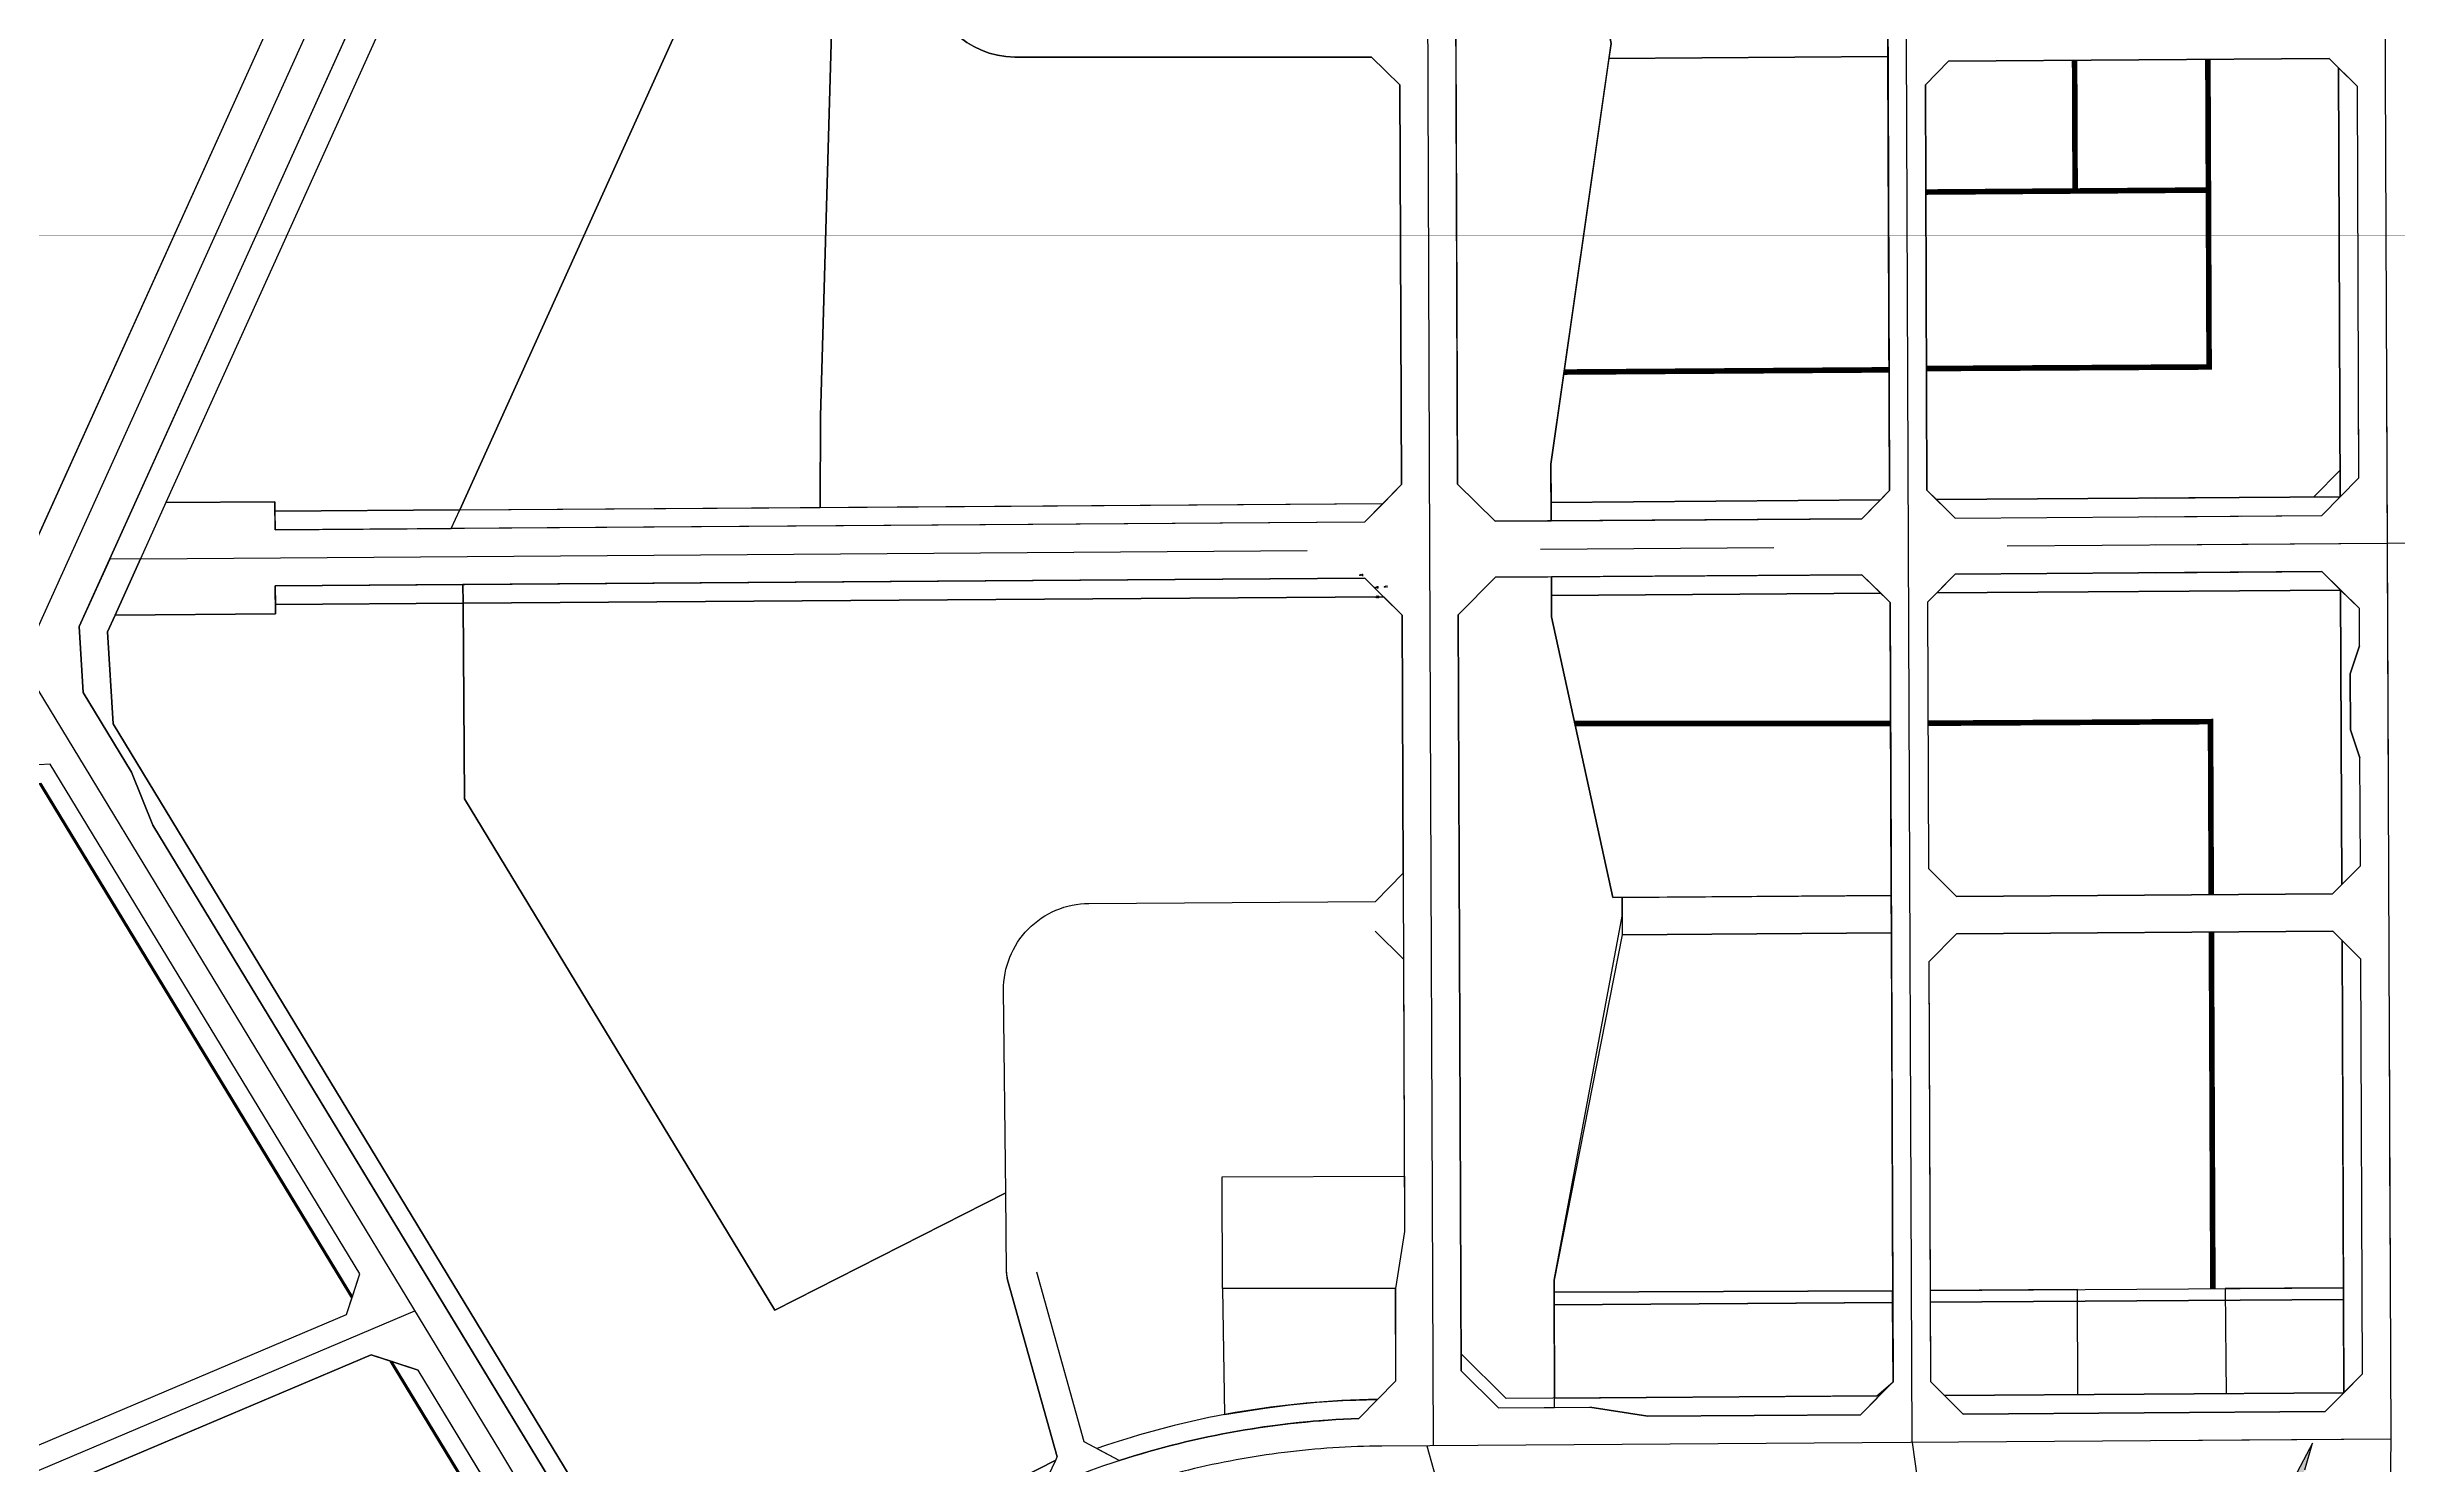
# Model space of a CAD drawing. Header units: inches. Extents: x 10610 to 28805, y 1423 to 10487.
# Drawn here: x 15224 to 16483, y 5390 to 6149 of the extents above; entities that cross this region are included whole.
import ezdxf

# ---------------------------------------------------------------- set-up
doc = ezdxf.new("R2010")
doc.units = ezdxf.units.IN
doc.header["$LTSCALE"] = 10
doc.header["$MEASUREMENT"] = 0
for name, pattern in [('CENTER', [2, 1.25, -0.25, 0.25, -0.25]), ('DASHED', [0.75, 0.5, -0.25]), ('DASHEDX2', [1.5, 1, -0.5]), ('HIDDENX2', [0.75, 0.5, -0.25])]:
    doc.linetypes.add(name, pattern=pattern)
for name, color, linetype in [('1地块界线', 7, 'DASHEDX2'), ('1道路中线', 7, 'CENTER'), ('1道路红线', 7, 'Continuous'), ('80m线', 7, 'DASHED'), ('B-C', 233, 'Continuous'), ('B-C2', 220, 'Continuous'), ('B-G12', 102, 'Continuous'), ('B-G22', 122, 'Continuous'), ('B-R21', 51, 'Continuous'), ('B-R22', 21, 'Continuous'), ('Error_Layer', 7, 'Continuous'), ('LU_社区配套', 31, 'Continuous'), ('ZDH', 1, 'Continuous'), ('粘贴', 7, 'Continuous'), ('锦能图框', 7, 'Continuous'), ('防护绿地', 5, 'Continuous')]:
    doc.layers.add(name, color=color, linetype=linetype)
doc.styles.add('HZ', font='rs.shx', dxfattribs={"width": 0.8, "bigfont": 'hztxt.shx'})

# ---------------------------------------------------------------- blocks, each defined once
blk = doc.blocks.new('规划110')
at = {"linetype": 'HIDDENX2'}
blk.add_hatch(color=8, dxfattribs=at).paths.add_polyline_path([(4.227091767660255, 19.33197846131247), (-6.871658793535659, -1.657935183404391), (1.783887494735751, -1.657935183404391), (-3.841519912506243, -17.62183435089514), (7.066970484783582, 1.545551573154), (-0.9647208968597454, 1.545551573154)])
at = {"color": 8, "linetype": 'HIDDENX2'}
blk.add_lwpolyline([(4.227091767660255, 19.33197846131247), (-6.871658793535659, -1.657935183404391), (1.783887494735751, -1.657935183404391), (-3.841519912506243, -17.62183435089514), (7.066970484783582, 1.545551573154), (-0.9647208968597454, 1.545551573154)], close=True, dxfattribs=at)
at = {"color": 8, "const_width": 0.9071423109291816}
blk.add_lwpolyline([(6.421601556301908, -6.40732008564396, 102.191606915449), (6.165958904286995, -6.653695816494746, 0.009785539440899585)], format="xyb", close=True, dxfattribs=at)

msp = doc.modelspace()

# ---------------------------------------------------------------- linework, layer by layer
at = {"layer": '1地块界线', "color": 8, "ltscale": 20, "const_width": 1.6, "flags": 128}
for points in [[(15387.5775211582, 5478.996617368124), (15220.46392817156, 5754.311831274084)], [(15510.06638409262, 5277.199463125942), (15408.36030354796, 5444.757534377091)]]:
    msp.add_lwpolyline(points, dxfattribs=at)
at = {"layer": '1道路中线', "color": 8, "ltscale": 50}
for p, q in [((17378.80361529166, 5609.639938230609), (16478.81663021847, 5604.26192995001)), ((15010.55782018107, 5297.786772738345), (15421.23292067873, 5471.730686818212)), ((15010.55782018107, 5297.786772738345), (15421.23292067873, 5471.730686818212)), ((16479.61434797898, 5403.114850078309), (16474.64623488373, 4892.528005638304)), ((16479.61434797898, 5403.114850078309), (16474.64623488373, 4892.528005638304)), ((16479.61434797898, 5403.114850078309), (16474.64623488373, 4892.528005638304)), ((16479.61434797898, 5403.114850078309), (16474.64623488373, 4892.528005638304)), ((16479.61434797898, 5403.114850078309), (16474.64623488373, 4892.528005638304)), ((16479.61434797898, 5403.114850078309), (16474.64623488373, 4892.528005638304)), ((16479.61434797898, 5403.114850078309), (16479.61434797898, 5403.114850078309)), ((16479.61434797898, 5403.114850078309), (16479.61434797898, 5403.114850078309)), ((15963.32968746994, 5399.491893530318), (16248.67293818526, 4382.175436939704))]:
    msp.add_line(p, q, dxfattribs=at)
for points in [[(15210.58806007992, 5818.76251000803), (15689.28394940671, 6877.66804771214)], [(15966.82861011956, 5399.51644673845), (15964.92504232954, 5879.50714176025), (15962.94726186882, 6378.21079861331), (15960.96005446465, 6879.29148934735)], [(16223.22147904927, 5401.31564840838), (16221.31790703965, 5881.30740741833), (16220.24803288589, 6151.07959065441), (16219.33916398594, 6380.25378516594), (16217.35398259569, 6880.82361002413)], [(16473.74789500345, 6882.35573363211), (16475.73106598822, 6382.29683220652), (16475.73106610305, 6382.29677171856), (16479.61434797898, 5403.114850078575)], [(15552.4553979384, 5255.545276613431), (15467.19449771926, 5396.010333120156), (15467.1944216014, 5396.01033258601), (15110.63176605352, 5983.43785436096), (15108.8466551839, 5986.437482116135), (15107.11416691804, 5989.467807493908), (15105.43482898868, 5992.527907427813), (15103.8091529384, 5995.616849781764), (15102.23763396387, 5998.733693633999), (15100.72075076501, 6001.877489563685), (15099.25896539913, 6005.047279940128), (15097.85272314021, 6008.242099214473), (15095.74574515154, 6013.33694547109), (15036.51961447223, 6162.333424535597)], [(16477.39042950816, 5963.882991923585), (16479.61434797898, 5403.114850078575)], [(16477.39042950816, 5963.882991923585), (16479.61434797898, 5403.114850078575)], [(16477.39042950816, 5963.882991923585), (16479.61434797898, 5403.114850078575)], [(16477.39042950816, 5963.882991923585), (16479.61434797898, 5403.114850078575)], [(16477.39042950816, 5963.882991923585), (16479.61434797898, 5403.114850078575)], [(15274.26663665703, 5874.65767525655), (16477.71077174975, 5883.10767307642), (17377.69400033168, 5889.42691640286)], [(16353.62162063399, 5882.236379573197), (16477.71077174975, 5883.10767307642), (17377.69400033168, 5889.42691640286)], [(16353.62162063399, 5882.236379573197), (16477.71077174975, 5883.10767307642), (17377.69400033168, 5889.42691640286)], [(16353.62162063399, 5882.236379573197), (16477.71077174975, 5883.10767307642), (17377.69400033168, 5889.42691640286)], [(16353.62162063399, 5882.236379573197), (16477.71077174975, 5883.10767307642), (17377.69400033168, 5889.42691640286)], [(16399.78104603098, 5882.560488547263), (16477.71077174975, 5883.10767307642), (17377.69400033168, 5889.42691640286)], [(16479.61434797898, 5403.114850078575), (16479.61434797898, 5403.11485007831), (15939.20584645227, 5399.322607796181)], [(16223.22147904927, 5401.315648408377), (16296.74880107577, 4881.73523179901)], [(16479.61434797898, 5403.114850078575), (16479.61434797898, 5403.11485007831), (16353.62162063399, 5402.230713454758)], [(16479.61434797898, 5403.114850078575), (16479.61434797898, 5403.11485007831), (16353.62162063399, 5402.230713454758)], [(16479.61434797898, 5403.114850078575), (16479.61434797898, 5403.11485007831), (16353.62162063399, 5402.230713454758)], [(16479.61434797898, 5403.114850078575), (16479.61434797898, 5403.11485007831), (16353.62162063399, 5402.230713454758)], [(16479.61434797898, 5403.114850078575), (16479.61434797898, 5403.11485007831), (16399.78104603098, 5402.554630869482)], [(17379.59766255307, 5409.43035912212), (16479.61434797898, 5403.11485007831)]]:
    msp.add_lwpolyline(points, dxfattribs=at)
msp.add_arc((15942.36358177019, 4949.333687146279), 449.9999999999994, 90.4020586475069, 117.0409605236147, dxfattribs=at)
at = {"layer": '1道路红线', "color": 8}
for p, q in [((15213.73705332813, 5874.280112561057), (15693.16310177463, 6934.800945548744)), ((16209.45851750118, 6350.174139173503), (16211.19907025709, 5911.237040595477)), ((15328.42582143494, 6030.8751847069), (15468.67414156556, 6341.113136995831)), ((15979.78595004157, 5914.612272598621), (15978.08556823888, 6343.330321301655)), ((16230.33711827491, 6128.64990479796), (16242.78716628651, 6141.237552809682)), ((16230.33711827491, 6128.64990479796), (16242.78716628651, 6141.237552809682)), ((16242.78716628651, 6141.237552809682), (16446.6811824764, 6142.669232811015)), ((16242.78716628651, 6141.237552809682), (16446.6811824764, 6142.669232811015)), ((16446.6811824764, 6142.669232811015), (16461.74038249042, 6127.774640797143)), ((16446.6811824764, 6142.669232811015), (16461.74038249042, 6127.774640797143)), ((15979.78595004157, 5914.612272598621), (15978.95395004079, 6124.384816793987)), ((16210.33750225628, 6128.509488797827), (16211.19907025709, 5911.237040595477)), ((16231.19868627571, 5911.377456595608), (16230.33711827491, 6128.64990479796)), ((16231.19868627571, 5911.377456595608), (16230.33711827491, 6128.64990479796)), ((16462.5722544912, 5918.002096601776), (16461.74038249042, 6127.774640797143)), ((15241.39317518327, 5838.353445696871), (15328.42582143494, 6030.8751847069)), ((15241.39317518327, 5838.353445696871), (15328.42582143494, 6030.8751847069)), ((16462.5722544912, 5918.002096601776), (16462.39030965025, 5963.882991923585)), ((16442.65212647265, 5897.86193658302), (16462.5722544912, 5918.002096601776)), ((16442.65212647265, 5897.86193658302), (16462.5722544912, 5918.002096601776)), ((16442.65212647265, 5897.86193658302), (16462.5722544912, 5918.002096601776)), ((15287.87209339717, 5904.753968589439), (15260.66108537183, 5844.561456533382)), ((15287.87209339717, 5904.753968589439), (15260.66108537183, 5844.561456533382)), ((15346.22831745152, 5905.163696589821), (15287.87209339717, 5904.753968589439)), ((15346.28770945158, 5890.163760575851), (15346.22831745152, 5905.163696589821)), ((15949.78659001363, 5914.401584598425), (15929.86633399508, 5894.261296579667)), ((15999.86479806027, 5894.752816580125), (15979.78595004157, 5914.612272598621)), ((15999.86479806027, 5894.752816580125), (15979.78595004157, 5914.612272598621)), ((16211.19907025709, 5911.237040595477), (16196.25903824317, 5896.131888581409)), ((16211.19907025709, 5911.237040595477), (16196.25903824317, 5896.131888581409)), ((16231.19868627571, 5911.377456595608), (16246.25788628974, 5896.482864581736)), ((16231.19868627571, 5911.377456595608), (16246.25788628974, 5896.482864581736)), ((15929.86633399508, 5894.261296579667), (15346.28770945158, 5890.163760575851)), ((16196.25903824317, 5896.131888581409), (15999.86479806027, 5894.752816580125)), ((16196.25903824317, 5896.131888581409), (15999.86479806027, 5894.752816580125)), ((16246.25788628974, 5896.482864581736), (16442.65212647265, 5897.86193658302)), ((16246.25788628974, 5896.482864581736), (16442.65212647265, 5897.86193658302)), ((16353.62162063399, 5897.236768157775), (16442.65212647265, 5897.86193658302)), ((16231.43663827594, 5851.377840539728), (16246.37679828985, 5866.482992553796)), ((16246.37679828985, 5866.482992553796), (16442.77103847275, 5867.86193655508)), ((16353.62162063399, 5867.235991237986), (16442.77103847275, 5867.86193655508)), ((16442.77103847275, 5867.86193655508), (16462.84988649145, 5848.002608536586)), ((16442.77103847275, 5867.86193655508), (16462.84988649145, 5848.002608536586)), ((15346.40674945169, 5860.163888547911), (15929.98537399519, 5864.261424551727)), ((15346.40674945169, 5860.163888547911), (15929.98537399519, 5864.261424551727)), ((15346.46626945174, 5845.163824533942), (15346.40674945169, 5860.163888547911)), ((15346.46626945174, 5845.163824533942), (15346.40674945169, 5860.163888547911)), ((15929.98537399519, 5864.261424551727), (15950.06409401389, 5844.401968533231)), ((15929.98537399519, 5864.261424551727), (15950.06409401389, 5844.401968533231)), ((15980.06358204182, 5844.612656533427), (15999.98371006038, 5864.752944552185)), ((15999.98371006038, 5864.752944552185), (16196.37795024328, 5866.131888553469)), ((16196.37795024328, 5866.131888553469), (16211.43702225731, 5851.237296539599)), ((15260.66108537183, 5844.561456533382), (15346.46626945174, 5845.163824533942)), ((15260.66108537183, 5844.561456533382), (15346.46626945174, 5845.163824533942)), ((15950.06409401389, 5844.401968533231), (15951.37312092957, 5514.331496407111)), ((15950.06409401389, 5844.401968533231), (15950.6122253816, 5706.19092248146)), ((15981.66973679237, 5439.621425275789), (15980.06358204182, 5844.612656533427)), ((16211.43702225731, 5851.237296539599), (16213.09283025885, 5433.745328150778)), ((16462.92924649153, 5828.002736517959), (16462.84988649145, 5848.002608536586)), ((16462.92924649153, 5828.002736517959), (16462.84988649145, 5848.002608536586)), ((16462.92924649153, 5828.002736517959), (16457.98870248693, 5812.98296050397)), ((16462.92924649153, 5828.002736517959), (16457.98870248693, 5812.98296050397)), ((16457.98870248693, 5812.98296050397), (16458.10774248704, 5782.98321647603)), ((16457.98870248693, 5812.98296050397), (16458.10774248704, 5782.98321647603)), ((16458.10774248704, 5782.98321647603), (16463.16719849175, 5768.003248462079)), ((16458.10774248704, 5782.98321647603), (16463.16719849175, 5768.003248462079)), ((15225.89593244824, 5764.634927395698), (15207.13391849698, 5763.574124705014)), ((15545.06825975584, 5296.623401118555), (15280.7686541473, 5732.050076087526)), ((15545.06825975583, 5296.623401118555), (15280.76865414729, 5732.050076087526)), ((15935.71765125236, 5691.13180409281), (15950.6122253816, 5706.19092248146)), ((15935.6894663101, 5675.131211897773), (15950.79465625805, 5660.191069612585)), ((15950.79465625805, 5660.191069612585), (15951.37312092957, 5514.331496407111)), ((15738.14876874357, 5492.460523605428), (15738.14876874357, 5492.460523605428)), ((15754.14789038622, 5492.628174027304), (15779.62394812579, 5401.799977731975)), ((15738.70580037776, 5488.437680627188), (15765.3239866946, 5393.537524703302)), ((15048.30986568775, 5300.201857814498), (15397.71508186917, 5448.19454309994)), ((15946.69045654399, 5434.312653573258), (15926.7712202658, 5414.072192397044)), ((15946.69045654398, 5434.312653573258), (15926.7712202658, 5414.072192397044)), ((16213.09283025885, 5433.745328150778), (16195.66255824262, 5416.122672134366)), ((16195.66262210988, 5416.122627243533), (16213.09278953763, 5433.74529044385)), ((16233.09239023209, 5433.885634889147), (16250.66136107711, 5416.50857332467)), ((16233.09244627748, 5433.885616150908), (16250.66134229384, 5416.508592134725)), ((16464.47587049297, 5438.00939215475), (16444.55561447442, 5417.869232135992)), ((16464.47584376394, 5438.009386342804), (16444.55565241793, 5417.869199828157)), ((16464.47584376394, 5438.00938634281), (16444.55565241793, 5417.86919982816)), ((16195.66255824262, 5416.122672134366), (16081.74826918373, 5415.323286280073)), ((16444.55561447442, 5417.869232135992), (16250.66134229384, 5416.508592134725)), ((16444.55565241793, 5417.86919982816), (16353.62162063399, 5417.231082775518)), ((15779.62394812579, 5401.799977731975), (15798.70086483606, 5391.584773931945))]:
    msp.add_line(p, q, dxfattribs=at)
for points in [[(15696.54381444952, 6346.127626445581), (15696.54381444952, 6189.489968826681, 0.4142135623730951), (15742.54381444952, 6143.489968826681), (15933.7006874879, 6143.489968826681)], [(15926.7712202658, 5414.072192397044, 0.1100448968967663), (15730.96185905683, 5363.500696496159)]]:
    msp.add_lwpolyline(points, format="xyb", dxfattribs=at)
for points in [[(15933.7006874879, 6143.489968826681), (15948.74218677883, 6128.567308538762)], [(15948.74218677883, 6128.567308538762), (15949.78659001363, 5914.401584598425)], [(15948.74218677883, 6128.567308538762), (15949.78659001363, 5914.401584598425)], [(16462.5722544912, 5918.002096601776), (16462.39030965025, 5963.882991923585)], [(16462.5722544912, 5918.002096601776), (16462.39030965025, 5963.882991923585)], [(16462.5722544912, 5918.002096601776), (16462.39030965025, 5963.882991923585)], [(16462.5722544912, 5918.002096601776), (16462.39030965025, 5963.882991923585)], [(16442.65212647265, 5897.86193658302), (16462.5722544912, 5918.002096601776)], [(16442.65212647265, 5897.86193658302), (16462.5722544912, 5918.002096601776)], [(16442.65212647265, 5897.86193658302), (16462.5722544912, 5918.002096601776)], [(16442.65212647265, 5897.86193658302), (16462.5722544912, 5918.002096601776)], [(16353.62162063399, 5897.236768157775), (16442.65212647265, 5897.86193658302)], [(16353.62162063399, 5897.236768157775), (16442.65212647265, 5897.86193658302)], [(16353.62162063399, 5897.236768157775), (16442.65212647265, 5897.86193658302)], [(16399.78104603098, 5897.560897679604), (16442.65212647265, 5897.86193658302)], [(16353.62162063399, 5867.235991237986), (16442.77103847275, 5867.86193655508)], [(16353.62162063399, 5867.235991237986), (16442.77103847275, 5867.86193655508)], [(16353.62162063399, 5867.235991237986), (16442.77103847275, 5867.86193655508)], [(16399.78104603098, 5867.560090675396), (16442.77103847275, 5867.86193655508)], [(16442.77103847275, 5867.86193655508), (16462.84988649145, 5848.002608536586)], [(16442.77103847275, 5867.86193655508), (16462.84988649145, 5848.002608536586)], [(16442.77103847275, 5867.86193655508), (16462.84988649145, 5848.002608536586)], [(16442.77103847275, 5867.86193655508), (16462.84988649145, 5848.002608536586)], [(16231.43663827594, 5851.377840539728), (16232.00234273274, 5708.737392169849)], [(16462.92924649153, 5828.002736517959), (16462.84988649145, 5848.002608536586)], [(16462.92924649153, 5828.002736517959), (16462.84988649145, 5848.002608536586)], [(16462.92924649153, 5828.002736517959), (16462.84988649145, 5848.002608536586)], [(16462.92924649153, 5828.002736517959), (16462.84988649145, 5848.002608536586)], [(15243.53222642038, 5803.032227689286), (15241.39317518327, 5838.353445696871)], [(15243.53222642038, 5803.032227689286), (15241.39317518327, 5838.353445696871)], [(16462.92924649153, 5828.002736517959), (16457.98870248693, 5812.98296050397)], [(16462.92924649153, 5828.002736517959), (16457.98870248693, 5812.98296050397)], [(16462.92924649153, 5828.002736517959), (16457.98870248693, 5812.98296050397)], [(16462.92924649153, 5828.002736517959), (16457.98870248693, 5812.98296050397)], [(16457.98870248693, 5812.98296050397), (16458.10774248704, 5782.98321647603)], [(16457.98870248693, 5812.98296050397), (16458.10774248704, 5782.98321647603)], [(16457.98870248693, 5812.98296050397), (16458.10774248704, 5782.98321647603)], [(16457.98870248693, 5812.98296050397), (16458.10774248704, 5782.98321647603)], [(15269.47636050202, 5760.289954624389), (15243.53222642038, 5803.032227689286)], [(15269.47636050202, 5760.289954624389), (15243.53222642038, 5803.032227689286)], [(16458.10774248704, 5782.98321647603), (16463.16719849175, 5768.003248462079)], [(16458.10774248704, 5782.98321647603), (16463.16719849175, 5768.003248462079)], [(16458.10774248704, 5782.98321647603), (16463.16719849175, 5768.003248462079)], [(16463.39615282578, 5710.270276766343), (16463.16719849175, 5768.003248462079)], [(16463.39615282578, 5710.270276766343), (16463.16719849175, 5768.003248462079)], [(16463.39615282578, 5710.270276766343), (16463.16719849175, 5768.003248462079)], [(15225.89593244824, 5764.634927395698), (15207.13391849698, 5763.574124705014)], [(15391.63934742322, 5491.577045437577), (15225.89593244824, 5764.634927395698)], [(15280.76861364451, 5732.050177377288), (15269.47636050202, 5760.28995462439)], [(15280.76861364451, 5732.050177377288), (15269.47636050202, 5760.28995462439)], [(16463.39615282578, 5710.270276766342), (16448.50157868734, 5695.211160698756), (16247.10755186839, 5693.797233592244), (16232.00236193113, 5708.737373181229)], [(16232.20066534933, 5658.737533169467), (16247.09523946788, 5673.796654254315), (16448.59418892868, 5675.211317991253), (16463.59443951989, 5660.270436637152)], [(16232.20063962616, 5658.737507162124), (16233.09239023209, 5433.885634889147)], [(16464.47587049297, 5438.00939215475), (16463.59443951989, 5660.270436637148)], [(16464.47587049297, 5438.00939215475), (16463.59443951989, 5660.270436637148)], [(16464.47587049297, 5438.00939215475), (16463.59443951989, 5660.270436637148)], [(15951.37312092957, 5514.331496407111), (15946.49408431294, 5483.828538510983)], [(15384.60563920608, 5469.792002327969), (15391.63934742322, 5491.577045437577)], [(15384.60563920608, 5469.792002327969), (15391.63934742322, 5491.577045437577)], [(15946.69045654399, 5434.312653573258), (15946.49408431294, 5483.828538510989)], [(15946.69045654398, 5434.312653573258), (15946.49408431294, 5483.828538510989)], [(15046.88347846802, 5382.179303631825), (15039.1982086009, 5341.568673976972), (15053.89553515979, 5329.717744468503), (15384.60563920608, 5469.792002327969)], [(15397.71508186917, 5448.19454309994), (15422.90968394346, 5440.059995064122)], [(15479.1749504381, 5347.364460227), (15422.90968394346, 5440.059995064123)], [(16001.74850161713, 5419.761984698623), (15981.66967779426, 5439.621483629454)], [(16464.47584376394, 5438.00938634281), (16444.55565241793, 5417.86919982816)], [(16464.47584376394, 5438.00938634281), (16444.55565241793, 5417.86919982816)], [(16464.47584376394, 5438.00938634281), (16444.55565241793, 5417.86919982816)], [(16001.74850161713, 5419.761984698623), (16050.61546195048, 5420.10490186712)], [(16081.74850161713, 5415.323250581167), (16050.61546195049, 5420.10490186712)], [(16444.55565241793, 5417.86919982816), (16353.62162063399, 5417.231082775518)], [(16444.55565241793, 5417.86919982816), (16353.62162063399, 5417.231082775518)], [(16444.55565241793, 5417.86919982816), (16353.62162063399, 5417.231082775518)]]:
    msp.add_lwpolyline(points, dxfattribs=at)
for centre, radius, start, end in [((15749.39872245478, 5491.968285940444), 11.26071740268677, 177.4946418374202, 198.2722686314701), ((15942.36358177019, 4949.333687146283), 464.9999999999945, 91.92160001979805, 107.9960892846869)]:
    msp.add_arc(centre, radius, start, end, dxfattribs=at)
at = {"layer": '80m线', "color": 8, "ltscale": 150, "const_width": 3, "flags": 128}
for points in [[(16381.6824542677, 6142.21283207387), (16382.33591599688, 5977.440371009657), (16230.94009584605, 5976.58946038655)], [(16310.56352878267, 6071.711731604004), (16310.28595301061, 6141.711508175676)], [(16230.56512726394, 6071.150007852943), (16381.96006239831, 6072.213055729409)], [(16210.94265403222, 5975.900747793962), (16036.70887163603, 5974.71761645579)], [(16211.69384928502, 5786.481466616087), (16042.54535019473, 5786.501623119244)], [(16231.69357852663, 5786.593423084701), (16231.69357852663, 5786.593423084701), (16383.08942400328, 5787.44092176918), (16383.47447745855, 5694.940471098507)], [(16383.55850507574, 5674.754721945467), (16384.35372040569, 5483.722086366688), (16384.35372040569, 5483.722086366688)]]:
    msp.add_lwpolyline(points, dxfattribs=at)
at = {"layer": 'B-C', "color": 8}
for points in [[(15220.46392817156, 5754.311831274085), (15202.38504263891, 5753.28965260673), (15082.72749025523, 5494.151533266521), (15046.88347846802, 5382.179303631826), (15039.1982086009, 5341.568673976974), (15053.8955351598, 5329.717744468506), (15384.60563920608, 5469.79200232797), (15387.5775211582, 5478.996617368125)], [(15408.36030354796, 5444.75753437709), (15397.71508186917, 5448.194543099941), (15048.30986568775, 5300.201857814498), (15026.17483762787, 5272.750362507408), (14975.61706469436, 5005.592145778936), (14988.6471061042, 4995.831099130338), (15505.01178006751, 5259.397194835587), (15510.06638409262, 5277.199463125944)]]:
    msp.add_lwpolyline(points, close=True, dxfattribs=at)
at = {"layer": 'B-C2', "color": 8}
for points in [[(15696.54381444952, 6345.954953232422), (15681.42516952238, 6360.894330261486), (15524.74569361778, 6359.718605147518), (15480.5350055766, 6330.936269120712), (15342.09404544767, 6024.696268835502), (15287.87209339718, 5904.753996723799), (15346.22831745153, 5905.163724724177), (15346.24811474076, 5900.163757197009), (15445.23985372836, 5900.859845616668), (15580.54273346507, 6200.158178097357), (15696.54381444952, 6201.082484834066)], [(15447.74280878238, 5746.047258465666), (15447.00680695155, 5850.869994786112), (15346.44642915497, 5850.163920657883), (15346.46626945174, 5845.163824533942), (15260.66113891009, 5844.56145690923), (15256.59006987142, 5835.555993732959), (15259.57694241943, 5786.235073037328), (15551.57852335356, 5305.170210036115), (15579.27908726385, 5297.305179605426), (15726.41558544995, 5372.40751390145), (15764.52744331647, 5391.860807444638), (15765.3239866946, 5393.537524703304), (15738.70580037776, 5488.437680627188), (15738.14876874357, 5492.460523605428), (15737.70354376615, 5534.948985562726), (15613.96861673962, 5472.19459536312)]]:
    msp.add_lwpolyline(points, close=True, dxfattribs=at)
at = {"layer": 'B-G12', "color": 8}
for points in [[(15524.74569361778, 6359.718605147515), (15480.5350055766, 6330.936269120706), (15342.09404544767, 6024.696268835498), (15287.87209339718, 5904.753996723797), (15274.26658938451, 5874.657612695766), (15257.75266936912, 5874.541772695666), (15328.42582143495, 6030.87521284126), (15468.67414156556, 6341.113165130184), (15496.91209359186, 6359.496909147303)], [(16062.00966050602, 6150.644940292201), (16060.35141654797, 6158.633493842834), (16059.3822208881, 6158.626688458359), (16028.20426791998, 6313.501670547798), (16028.00505721542, 6363.728757432111), (15998.00572605853, 6363.489713016671), (15978.08556823888, 6343.330321301657), (15979.78595004157, 5914.612272598617), (15999.86479806027, 5894.752816580125), (16029.86428894808, 5894.963471729166), (16029.74371437957, 5925.366297447893)], [(16210.21387638685, 6159.685780496551), (16060.35141654797, 6158.633493842834), (16062.00966050603, 6150.644940292261), (16060.86266408432, 6142.636689233489), (16210.27732227761, 6143.685831566097)], [(16461.74038249042, 6127.774640797144), (16451.70092666907, 6137.704358070383), (16452.61210925843, 5907.932121694905), (16462.5722544912, 5918.002096601777)], [(15440.70421131035, 5890.826724258999), (15445.23985372836, 5900.859845616668), (15939.8264983381, 5904.331477324125), (15929.86633399508, 5894.261296579667)], [(16206.22465733877, 5906.207649544507), (16029.82499403315, 5904.871667669923), (16029.86428894807, 5894.963471729165), (16196.25903824318, 5896.131888581409)], [(16452.61229573127, 5907.932123004307), (16236.21839770894, 5906.412614256326), (16246.25788628974, 5896.482864581737), (16442.65212647264, 5897.861936583019)], [(15445.2393873768, 5900.858814018198), (15346.24811474076, 5900.163757197009), (15346.28770945158, 5890.163788710214), (15440.70421131035, 5890.826724258999)], [(16452.810555462, 5857.932180582477), (16442.77103847275, 5867.86193655508), (16246.37679828985, 5866.482992553795), (16236.41661382493, 5856.412812563043)], [(15446.93659473282, 5860.869748295292), (15346.40674945169, 5860.163888547912), (15346.44642915497, 5850.163920657884), (15447.00680695155, 5850.869994786114)], [(15929.98537399519, 5864.261424551727), (15446.93659473283, 5860.869748295293), (15447.00680695156, 5850.869994786115), (15940.02476229086, 5854.33166856505)], [(15981.66973679237, 5439.62142527579), (16001.74850161714, 5419.761984698623), (16031.74805566426, 5419.972502440259), (16031.47726264538, 5488.252845973611), (16067.96965798795, 5683.261553463032), (16067.89945271505, 5693.26130702098), (16062.90413316164, 5693.226236379443), (16030.0677181377, 5843.668888844737), (16029.98326551826, 5864.963580602415), (15999.98371006038, 5864.752944552186), (15980.06358204182, 5844.612656533425)], [(16206.41736061499, 5856.20213183227), (16196.37795024329, 5866.131888553469), (16029.98326551827, 5864.963580602415), (16030.02292439215, 5854.963612568859)], [(16462.92924649153, 5828.002736517959), (16462.84988649145, 5848.002608536581), (16452.810555462, 5857.932180582477), (16453.43600994681, 5700.200103140022), (16463.39615282578, 5710.270276766342), (16463.16719849176, 5768.003248462074), (16458.10774248704, 5782.983216476039), (16457.98870248693, 5812.982960503976)], [(15225.89593244824, 5764.634927395698), (15207.13391849698, 5763.574124705014), (15202.38504263891, 5753.289652606729), (15220.46392817156, 5754.311831274085), (15387.5775211582, 5478.996617368126), (15391.63934742322, 5491.577045437576)], [(16212.1388755441, 5674.27347588529), (16212.05955412818, 5694.273411889654), (16067.96965798795, 5693.261799911162), (16067.96965798795, 5673.261307014906)], [(16463.59443951989, 5660.270436637152), (16453.55470341885, 5670.270436637148), (16454.51582760715, 5427.939373479864), (16464.47587049296, 5438.009392154742)], [(15422.90968394346, 5440.059995064121), (15408.36030354796, 5444.757534377094), (15510.06638409262, 5277.199463125945), (15505.01178006751, 5259.397194835587), (14988.64710610419, 4995.831099130337), (14975.61706469436, 5005.592145778938), (14973.54611827529, 4994.648816590212), (14987.64090233554, 4984.090151395926), (15513.44085101469, 5252.472259202995), (15520.87683219278, 5278.661715642435)], [(16005.84918206585, 5424.790860276801), (15981.63356589653, 5448.741901143492), (15981.66973679237, 5439.621425275792), (16001.74850161713, 5419.761984698623), (16050.61546195049, 5420.10490186712), (16081.74826918372, 5415.323286280073), (16195.66255824262, 5416.122672134365), (16205.62266859658, 5426.192715705113)], [(16444.55561447442, 5417.869232135992), (16454.51580297754, 5427.939373307026), (16240.62190526426, 5426.438387280043), (16250.66134229384, 5416.508592134724)]]:
    msp.add_lwpolyline(points, close=True, dxfattribs=at)
for points in [[(15764.52744331649, 5391.860807444667), (15726.41558544995, 5372.40751390145), (15579.27908726385, 5297.305179605425), (15551.57852335355, 5305.170210036116), (15259.57694241943, 5786.235073037329), (15256.59006987142, 5835.555993732956), (15260.66112968429, 5844.561436501196), (15274.26654409499, 5874.657612378074), (15257.75270892982, 5874.541772973173), (15241.39317518328, 5838.353445696879), (15243.53222642038, 5803.032227689288), (15269.47636050202, 5760.289954624398), (15280.76865414729, 5732.050076087535), (15545.06825975584, 5296.623401118557), (15573.2596335947, 5288.619014859717), (15617.79372062156, 5311.350382893427), (15646.78730964105, 5320.535795010966), (15730.96185905669, 5363.50069649608, -0.01540461567437847), (15756.86517088184, 5375.731786998865)], [(15926.7712202658, 5414.072192397044), (15936.83823329922, 5424.301549768871, 0.08079548667264357), (15786.59572942137, 5398.066766130475), (15798.70086483606, 5391.584773931945, -0.0702534293837518)]]:
    msp.add_lwpolyline(points, format="xyb", close=True, dxfattribs=at)
at = {"layer": 'B-G22', "color": 8}
msp.add_lwpolyline([(15667.27574175051, 6877.536589629774), (15213.73705332812, 5874.28014069541), (15195.1207333108, 5873.152716694371), (15123.45442924406, 5991.221068804327), (15120.86857324165, 5995.616716808421), (15119.29442924018, 5998.435788811039), (15117.76982123875, 6001.28199681369), (15116.29500523738, 6004.154316816363), (15114.87062123606, 6007.051980819073), (15113.49692523478, 6009.973964821795), (15112.17455723353, 6012.919628824529), (15110.90364523236, 6015.887820827294), (15109.68482923122, 6018.877772830077), (15076.1755812, 6103.177804908599), (15085.6045732088, 6121.308620925483), (15125.16066924563, 6196.944972995916)], dxfattribs=at)
at = {"layer": 'B-R21', "color": 8}
for points in [[(15658.3312017715, 6200.778003401429), (15580.54273346507, 6200.158178097357), (15445.23985372836, 5900.859845616668), (15638.29426623056, 5902.214526149636), (15638.50177918927, 5951.138876933573), (15645.58733204099, 6200.676459135259)], [(16210.27732227761, 6143.685831566098), (16060.86266408432, 6142.636689233489), (16029.74371437957, 5925.366297447882), (16029.82499403315, 5904.871667669924), (16206.22465733877, 5906.207649544507), (16211.19907025709, 5911.237040595478)], [(16451.70092666906, 6137.704358070384), (16446.6811824764, 6142.669232811016), (16242.78716628651, 6141.237552809681), (16230.33711827491, 6128.649904797959), (16231.19868627571, 5911.377456595607), (16236.21839770894, 5906.412614256325), (16452.61210925843, 5907.932121694906)], [(16062.90413316164, 5693.226236379443), (16212.05955412818, 5694.273411889654), (16211.43702225731, 5851.237296539601), (16206.41736061499, 5856.20213183227), (16030.02292439214, 5854.96361256886), (16030.0677181377, 5843.668888844691)], [(16236.41661382493, 5856.412812563043), (16231.43663827593, 5851.377840539726), (16232.00236193113, 5708.737373181229), (16247.10755186839, 5693.797233592244), (16448.50157868734, 5695.211160698756), (16453.43600994681, 5700.200103140017), (16452.8104845049, 5857.932180084264)], [(16212.1388755441, 5674.273475885289), (16067.96965798795, 5673.261307014907), (16031.47726264538, 5488.252845973606), (16031.50261387352, 5481.860544673984), (16212.8991480906, 5482.579945200874)], [(16247.09523946788, 5673.796654254315), (16232.20066534933, 5658.737533169467), (16232.87917986737, 5482.659121348311), (16454.27579569197, 5484.190265493428), (16453.55470341885, 5670.27043663715), (16448.59418892868, 5675.211317991253)]]:
    msp.add_lwpolyline(points, close=True, dxfattribs=at)
for points in [[(15696.54381444952, 6189.489968826681), (15696.54381444952, 6201.082484834066), (15645.58733204099, 6200.676459135259), (15638.50177918927, 5951.138876933573), (15638.29426623056, 5902.214526149636), (15939.82646200435, 5904.331440589046), (15949.78659001363, 5914.401584598428), (15948.74218677883, 6128.567308538763), (15933.7006874879, 6143.489968826681), (15742.54381444952, 6143.489968826681, -0.4142135623730951)], [(15950.06409401389, 5844.401968533231), (15940.02476229086, 5854.331668565049), (15447.00680695155, 5850.869994786115), (15447.74280878237, 5746.047258465671), (15613.96861673963, 5472.194595363122), (15737.70354376615, 5534.948985562726), (15736.56529800315, 5643.573420965375, -0.415226679299), (15782.23982847039, 5690.054282294817), (15935.71765125236, 5691.131804092809), (15950.6122253816, 5706.190922481459)]]:
    msp.add_lwpolyline(points, format="xyb", close=True, dxfattribs=at)
for points in [[(15690.7477654999, 5902.582597168709), (15939.8264983381, 5904.331477324125)], [(15445.23985372836, 5900.859845616668), (15690.7477654999, 5902.582597168709)]]:
    msp.add_lwpolyline(points, dxfattribs=at)
at = {"layer": 'B-R22', "color": 8}
for points in [[(15951.25555254317, 5543.976305342757), (15951.37312092957, 5514.331496407088), (15946.49408431294, 5483.828538511009), (15853.80634694297, 5483.851382468059), (15853.56943387668, 5543.588891837397)], [(15853.80634694297, 5483.851382468059), (15854.81760080641, 5416.196302073936), (15876.46723398853, 5419.740608172148), (15890.15613443583, 5421.455898488671), (15904.29844033768, 5422.806014751306), (15918.28712393333, 5423.723109644324), (15925.25173732951, 5424.025360529999), (15936.83823329971, 5424.301549768877), (15946.69045654399, 5434.312653573262), (15946.73152462244, 5483.828341579135)], [(16212.76947187868, 5482.579430917976), (16031.50261387352, 5481.860544673984), (16031.72822609345, 5424.972520214019), (16204.3689223579, 5426.184014677173), (16213.09283024517, 5433.745331600954)], [(16311.7937542706, 5483.22150321136), (16232.89900604219, 5482.659262638829), (16233.09244642359, 5433.885579311444), (16240.62188411356, 5426.438387131619), (16312.09931650339, 5426.935077010393)], [(16454.29271768486, 5484.192733168133), (16390.98701495668, 5483.768634598248), (16391.31149488687, 5445.15211649094), (16391.47420923063, 5427.470441110699), (16454.51572700229, 5427.939372773876)]]:
    msp.add_lwpolyline(points, close=True, dxfattribs=at)
at = {"layer": 'Error_Layer', "color": 8}
msp.add_lwpolyline([(15667.27574175051, 6877.536589629774), (15213.73705332812, 5874.28014069541), (15195.1207333108, 5873.152716694371), (15123.45442924406, 5991.221068804327), (15120.86857324165, 5995.616716808421), (15119.29442924018, 5998.435788811039), (15117.76982123875, 6001.28199681369), (15116.29500523738, 6004.154316816363), (15114.87062123606, 6007.051980819073), (15113.49692523478, 6009.973964821795), (15112.17455723353, 6012.919628824529), (15110.90364523236, 6015.887820827294), (15109.68482923122, 6018.877772830077), (15076.1755812, 6103.177804908599), (15085.6045732088, 6121.308620925483), (15125.16066924563, 6196.944972995916)], dxfattribs=at)
for points in [[(15524.74569361778, 6359.718605147515), (15480.5350055766, 6330.936269120706), (15342.09404544767, 6024.696268835498), (15287.87209339718, 5904.753996723797), (15274.26658938451, 5874.657612695766), (15257.75266936912, 5874.541772695666), (15328.42582143495, 6030.87521284126), (15468.67414156556, 6341.113165130184), (15496.91209359186, 6359.496909147303)], [(15696.54381444952, 6345.954953232422), (15681.42516952238, 6360.894330261486), (15524.74569361778, 6359.718605147518), (15480.5350055766, 6330.936269120712), (15342.09404544767, 6024.696268835502), (15287.87209339718, 5904.753996723799), (15346.22831745153, 5905.163724724177), (15346.24811474076, 5900.163757197009), (15445.23985372836, 5900.859845616668), (15580.54273346507, 6200.158178097357), (15696.54381444952, 6201.082484834066)], [(16062.00966050602, 6150.644940292201), (16060.35141654797, 6158.633493842834), (16059.3822208881, 6158.626688458359), (16028.20426791998, 6313.501670547798), (16028.00505721542, 6363.728757432111), (15998.00572605853, 6363.489713016671), (15978.08556823888, 6343.330321301657), (15979.78595004157, 5914.612272598617), (15999.86479806027, 5894.752816580125), (16029.86428894808, 5894.963471729166), (16029.74371437957, 5925.366297447893)], [(15658.3312017715, 6200.778003401429), (15580.54273346507, 6200.158178097357), (15445.23985372836, 5900.859845616668), (15638.29426623056, 5902.214526149636), (15638.50177918927, 5951.138876933573), (15645.58733204099, 6200.676459135259)], [(16210.21387638685, 6159.685780496551), (16060.35141654797, 6158.633493842834), (16062.00966050603, 6150.644940292261), (16060.86266408432, 6142.636689233489), (16210.27732227761, 6143.685831566097)], [(16210.27732227761, 6143.685831566098), (16060.86266408432, 6142.636689233489), (16029.74371437957, 5925.366297447882), (16029.82499403315, 5904.871667669924), (16206.22465733877, 5906.207649544507), (16211.19907025709, 5911.237040595478)], [(16451.70092666906, 6137.704358070384), (16446.6811824764, 6142.669232811016), (16242.78716628651, 6141.237552809681), (16230.33711827491, 6128.649904797959), (16231.19868627571, 5911.377456595607), (16236.21839770894, 5906.412614256325), (16452.61210925843, 5907.932121694906)], [(16461.74038249042, 6127.774640797144), (16451.70092666907, 6137.704358070383), (16452.61210925843, 5907.932121694905), (16462.5722544912, 5918.002096601777)], [(15440.70421131035, 5890.826724258999), (15445.23985372836, 5900.859845616668), (15939.8264983381, 5904.331477324125), (15929.86633399508, 5894.261296579667)], [(16206.22465733877, 5906.207649544507), (16029.82499403315, 5904.871667669923), (16029.86428894807, 5894.963471729165), (16196.25903824318, 5896.131888581409)], [(16452.61229573127, 5907.932123004307), (16236.21839770894, 5906.412614256326), (16246.25788628974, 5896.482864581737), (16442.65212647264, 5897.861936583019)], [(15445.2393873768, 5900.858814018198), (15346.24811474076, 5900.163757197009), (15346.28770945158, 5890.163788710214), (15440.70421131035, 5890.826724258999)], [(16452.810555462, 5857.932180582477), (16442.77103847275, 5867.86193655508), (16246.37679828985, 5866.482992553795), (16236.41661382493, 5856.412812563043)], [(15446.93659473282, 5860.869748295292), (15346.40674945169, 5860.163888547912), (15346.44642915497, 5850.163920657884), (15447.00680695155, 5850.869994786114)], [(15929.98537399519, 5864.261424551727), (15446.93659473283, 5860.869748295293), (15447.00680695156, 5850.869994786115), (15940.02476229086, 5854.33166856505)], [(15981.66973679237, 5439.62142527579), (16001.74850161714, 5419.761984698623), (16031.74805566426, 5419.972502440259), (16031.47726264538, 5488.252845973611), (16067.96965798795, 5683.261553463032), (16067.89945271505, 5693.26130702098), (16062.90413316164, 5693.226236379443), (16030.0677181377, 5843.668888844737), (16029.98326551826, 5864.963580602415), (15999.98371006038, 5864.752944552186), (15980.06358204182, 5844.612656533425)], [(16206.41736061499, 5856.20213183227), (16196.37795024329, 5866.131888553469), (16029.98326551827, 5864.963580602415), (16030.02292439215, 5854.963612568859)], [(16062.90413316164, 5693.226236379443), (16212.05955412818, 5694.273411889654), (16211.43702225731, 5851.237296539601), (16206.41736061499, 5856.20213183227), (16030.02292439214, 5854.96361256886), (16030.0677181377, 5843.668888844691)], [(16236.41661382493, 5856.412812563043), (16231.43663827593, 5851.377840539726), (16232.00236193113, 5708.737373181229), (16247.10755186839, 5693.797233592244), (16448.50157868734, 5695.211160698756), (16453.43600994681, 5700.200103140017), (16452.8104845049, 5857.932180084264)], [(16462.92924649153, 5828.002736517959), (16462.84988649145, 5848.002608536581), (16452.810555462, 5857.932180582477), (16453.43600994681, 5700.200103140022), (16463.39615282578, 5710.270276766342), (16463.16719849176, 5768.003248462074), (16458.10774248704, 5782.983216476039), (16457.98870248693, 5812.982960503976)], [(15447.74280878238, 5746.047258465666), (15447.00680695155, 5850.869994786112), (15346.44642915497, 5850.163920657883), (15346.46626945174, 5845.163824533942), (15260.66113891009, 5844.56145690923), (15256.59006987142, 5835.555993732959), (15259.57694241943, 5786.235073037328), (15551.57852335356, 5305.170210036115), (15579.27908726385, 5297.305179605426), (15726.41558544995, 5372.40751390145), (15764.52744331647, 5391.860807444638), (15765.3239866946, 5393.537524703304), (15738.70580037776, 5488.437680627188), (15738.14876874357, 5492.460523605428), (15737.70354376615, 5534.948985562726), (15613.96861673962, 5472.19459536312)], [(15220.46392817156, 5754.311831274085), (15202.38504263891, 5753.28965260673), (15082.72749025523, 5494.151533266521), (15046.88347846802, 5382.179303631826), (15039.1982086009, 5341.568673976974), (15053.8955351598, 5329.717744468506), (15384.60563920608, 5469.79200232797), (15387.5775211582, 5478.996617368125)], [(15225.89593244824, 5764.634927395698), (15207.13391849698, 5763.574124705014), (15202.38504263891, 5753.289652606729), (15220.46392817156, 5754.311831274085), (15387.5775211582, 5478.996617368126), (15391.63934742322, 5491.577045437576)], [(16212.1388755441, 5674.27347588529), (16212.05955412818, 5694.273411889654), (16067.96965798795, 5693.261799911162), (16067.96965798795, 5673.261307014906)], [(16212.1388755441, 5674.273475885289), (16067.96965798795, 5673.261307014907), (16031.47726264538, 5488.252845973606), (16031.5299317264, 5474.972359790526), (16212.92427189229, 5476.245282360425)], [(16247.09523946788, 5673.796654254315), (16232.20066534933, 5658.737533169467), (16232.92388790443, 5476.385598055361), (16454.31744031017, 5477.939212404241), (16453.55470341885, 5670.27043663715), (16448.59418892868, 5675.211317991253)], [(16463.59443951989, 5660.270436637152), (16453.55470341885, 5670.270436637148), (16454.51582760715, 5427.939373479864), (16464.47587049296, 5438.009392154742)], [(15951.25555254317, 5543.976305342757), (15951.37312092957, 5514.331496407088), (15946.49408431294, 5483.828538511009), (15853.80634694297, 5483.851382468059), (15853.56943387668, 5543.588891837397)], [(15853.80634694297, 5483.851382468059), (15854.81760080641, 5416.196302073936), (15876.46723398853, 5419.740608172148), (15890.15613443583, 5421.455898488671), (15904.29844033768, 5422.806014751306), (15918.28712393333, 5423.723109644324), (15925.25173732951, 5424.025360529999), (15936.83823329971, 5424.301549768877), (15946.69045654399, 5434.312653573262), (15946.73152462244, 5483.828341579135)], [(16212.7945960878, 5476.244372369199), (16031.5299317264, 5474.972359790526), (16031.72822609345, 5424.972520214019), (16204.3689223579, 5426.184014677173), (16213.09283024517, 5433.745331600954)], [(16454.51572700229, 5427.939372773876), (16454.31744031016, 5477.93921240424), (16232.92388790443, 5476.385598055359), (16233.09244627748, 5433.885616150905), (16240.62190526426, 5426.438387280042)], [(15422.90968394346, 5440.059995064121), (15408.36030354796, 5444.757534377094), (15510.06638409262, 5277.199463125945), (15505.01178006751, 5259.397194835587), (14988.64710610419, 4995.831099130337), (14975.61706469436, 5005.592145778938), (14973.54611827529, 4994.648816590212), (14987.64090233554, 4984.090151395926), (15513.44085101469, 5252.472259202995), (15520.87683219278, 5278.661715642435)], [(15408.36030354796, 5444.75753437709), (15397.71508186917, 5448.194543099941), (15048.30986568775, 5300.201857814498), (15026.17483762787, 5272.750362507408), (14975.61706469436, 5005.592145778936), (14988.6471061042, 4995.831099130338), (15505.01178006751, 5259.397194835587), (15510.06638409262, 5277.199463125944)], [(16005.84918206585, 5424.790860276801), (15981.63356589653, 5448.741901143492), (15981.66973679237, 5439.621425275792), (16001.74850161713, 5419.761984698623), (16050.61546195049, 5420.10490186712), (16081.74826918372, 5415.323286280073), (16195.66255824262, 5416.122672134365), (16205.62266859658, 5426.192715705113)], [(16444.55561447442, 5417.869232135992), (16454.51580297754, 5427.939373307026), (16240.62190526426, 5426.438387280043), (16250.66134229384, 5416.508592134724)]]:
    msp.add_lwpolyline(points, close=True, dxfattribs=at)
for points in [[(15696.54381444952, 6189.489968826681), (15696.54381444952, 6201.082484834066), (15645.58733204099, 6200.676459135259), (15638.50177918927, 5951.138876933573), (15638.29426623056, 5902.214526149636), (15939.82646200435, 5904.331440589046), (15949.78659001363, 5914.401584598428), (15948.74218677883, 6128.567308538763), (15933.7006874879, 6143.489968826681), (15742.54381444952, 6143.489968826681, -0.4142135623730951)], [(15764.52744331649, 5391.860807444667), (15726.41558544995, 5372.40751390145), (15579.27908726385, 5297.305179605425), (15551.57852335355, 5305.170210036116), (15259.57694241943, 5786.235073037329), (15256.59006987142, 5835.555993732956), (15260.66112968429, 5844.561436501196), (15274.26654409499, 5874.657612378074), (15257.75270892982, 5874.541772973173), (15241.39317518328, 5838.353445696879), (15243.53222642038, 5803.032227689288), (15269.47636050202, 5760.289954624398), (15280.76865414729, 5732.050076087535), (15545.06825975584, 5296.623401118557), (15573.2596335947, 5288.619014859717), (15617.79372062156, 5311.350382893427), (15646.78730964105, 5320.535795010966), (15730.96185905669, 5363.50069649608, -0.01540461567437847), (15756.86517088184, 5375.731786998865)], [(15950.06409401389, 5844.401968533231), (15940.02476229086, 5854.331668565049), (15447.00680695155, 5850.869994786115), (15447.74280878237, 5746.047258465671), (15613.96861673963, 5472.194595363122), (15737.70354376615, 5534.948985562726), (15736.56529800315, 5643.573420965375, -0.415226679299), (15782.23982847039, 5690.054282294817), (15935.71765125236, 5691.131804092809), (15950.6122253816, 5706.190922481459)], [(15926.7712202658, 5414.072192397044), (15936.83823329922, 5424.301549768871, 0.08079548667264357), (15786.59572942137, 5398.066766130475), (15798.70086483606, 5391.584773931945, -0.0702534293837518)]]:
    msp.add_lwpolyline(points, format="xyb", close=True, dxfattribs=at)
at = {"layer": 'LU_社区配套', "color": 8}
msp.add_point((16204.37769425074, 5424.934000142572), dxfattribs=at)
at = {"layer": 'ZDH', "color": 8, "linetype": 'Continuous'}
for p in [(15927.4391, 5865.907, 484.9901), (15935.56, 5859.2435, 485.0073), (15935.9029, 5854.15, 485.0473), (15940.6107, 5859.6314, 485.0075)]:
    msp.add_point(p, dxfattribs=at)
at = {"layer": '锦能图框', "color": 0, "const_width": 0.1}
msp.add_lwpolyline([(13834.8168434771, 6048.080903725699), (18880.8168434771, 6048.080903725699), (18880.8168434771, 3998.08090372571), (13834.8168434771, 3998.080905644535)], close=True, dxfattribs=at)
at = {"layer": '防护绿地', "color": 8}
for points in [[(16452.5559426936, 5922.09560260564), (16452.39038827886, 5963.843336330759)], [(16452.5559426936, 5922.09560260564), (16452.39038827886, 5963.843336330759)], [(16438.4488309407, 5907.832667756968), (16452.5559426936, 5922.09560260564)], [(16438.4488309407, 5907.832667756968), (16452.5559426936, 5922.09560260564)], [(16353.55140279045, 5907.236521627458), (16438.4488309407, 5907.832667756968)]]:
    msp.add_lwpolyline(points, dxfattribs=at)

# ---------------------------------------------------------------- block references
at = {"layer": '粘贴', "color": 8, "xscale": 4.200000000000728, "yscale": 4.199999999999818, "zscale": 4.2}
msp.add_blockref('规划110', (16419.92870147366, 5319.735805043865), dxfattribs=at)

# ---------------------------------------------------------------- texts
at = {"layer": 'ZDH', "color": 8, "linetype": 'Continuous', "style": 'HZ', "width": 0.8}
for s, p in [('42', (15927.6891, 5865.532, 484.9901)), ('40', (15935.81, 5858.8685, 485.0073)), ('39', (15936.1529, 5853.775, 485.0473)), ('41', (15940.8607, 5859.2564, 485.0075))]:
    msp.add_text(s, height=1, dxfattribs=at).set_placement(p)

doc.saveas('drawing.dxf')
